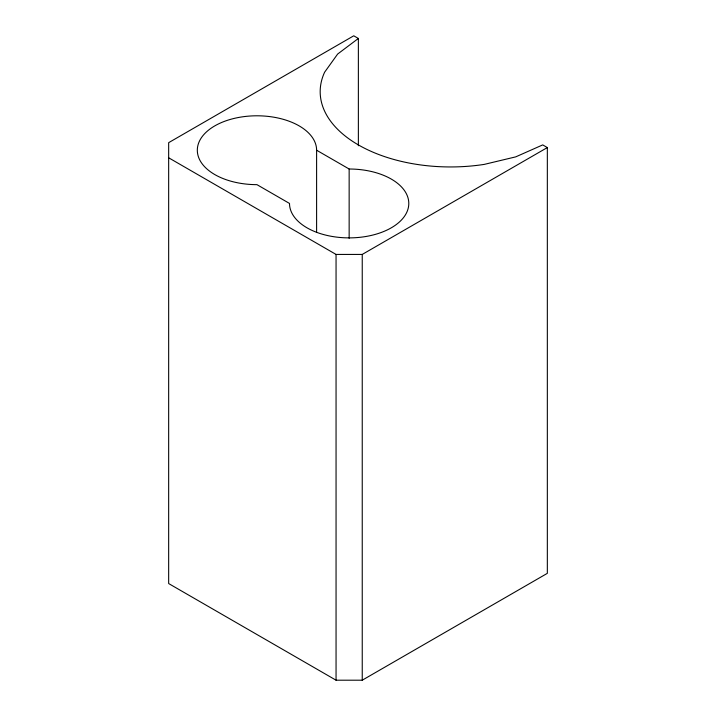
<?xml version="1.0" encoding="UTF-8"?>
<svg xmlns="http://www.w3.org/2000/svg" width="716" height="716" viewBox="0 0 716 716"><rect width="100%" height="100%" fill="white"/><g stroke="black" fill="none" stroke-linecap="round" stroke-linejoin="round"><path stroke-width="1.07" d="M358.367 38.458L337.648 54.049L324.625 72.2A130.366 75.269 0 0 0 484.285 164.385L515.726 156.867L542.728 144.9L547.337 147.568L547.337 573.337L362.242 680.2L336.055 680.2L168.663 583.558L168.663 142.663L353.758 35.8L358.367 38.458L358.367 145.742M168.663 157.789L336.055 254.431L362.242 254.431L547.337 147.568M316.606 150.226L349.148 169.012A59.643 34.431 0 0 1 408.791 203.442A59.643 34.431 0 0 1 349.148 237.882A59.643 34.431 0 0 1 289.506 203.442L256.963 184.656A59.643 34.431 0 0 1 197.321 150.226A59.643 34.431 0 0 1 256.963 115.795A59.643 34.431 0 0 1 316.606 150.226L316.606 231.805M362.242 254.431L362.242 680.2M349.148 169.012L349.148 238.294M336.055 254.431L336.055 680.2"/></g></svg>
